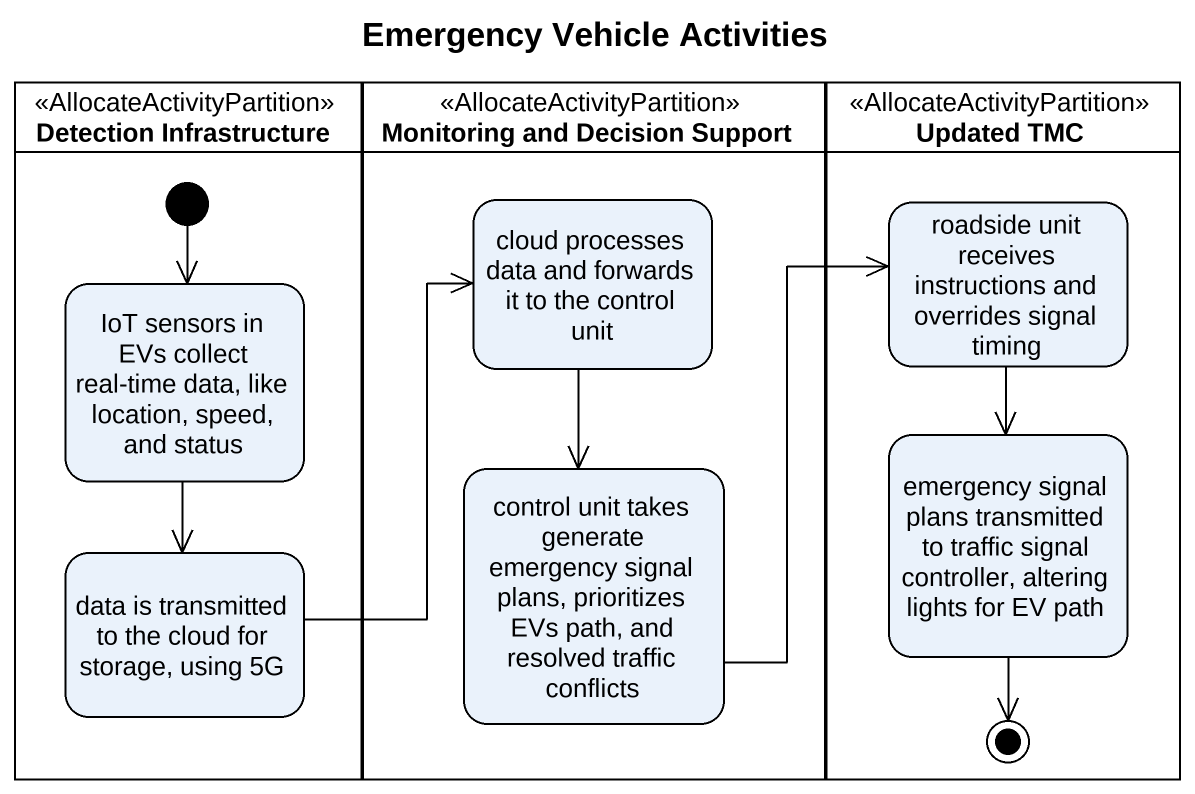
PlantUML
@startuml
title Emergency Vehicle Activities
hide empty description
state "Detection Infrastructure" as Detection_Infrastructure <<AllocateActivityPartition>> {
  state "IoT sensors in EVs collect real-time data, like location, speed, and status" as IoT_sensors_in_EVs_collect
  state "data is transmitted to the cloud for storage, using 5G" as data_is_transmitted_to_the
  [*] --> IoT_sensors_in_EVs_collect
}
state "Monitoring and Decision Support" as Monitoring_and_Decision <<AllocateActivityPartition>> {
  state "cloud processes data and forwards it to the control unit" as cloud_processes_data_and
  state "control unit takes generate emergency signal plans, prioritizes EVs path, and resolved traffic conflicts" as control_unit_takes_generate
}
state "Updated TMC" as Updated_TMC <<AllocateActivityPartition>> {
  state "roadside unit receives instructions and overrides signal timing" as roadside_unit_receives
  state "emergency signal plans transmitted to traffic signal controller, altering lights for EV path" as emergency_signal_plans
  emergency_signal_plans --> [*]
}
cloud_processes_data_and --> control_unit_takes_generate
roadside_unit_receives --> emergency_signal_plans
IoT_sensors_in_EVs_collect --> data_is_transmitted_to_the
control_unit_takes_generate -up-> roadside_unit_receives
data_is_transmitted_to_the -up-> cloud_processes_data_and
@enduml
